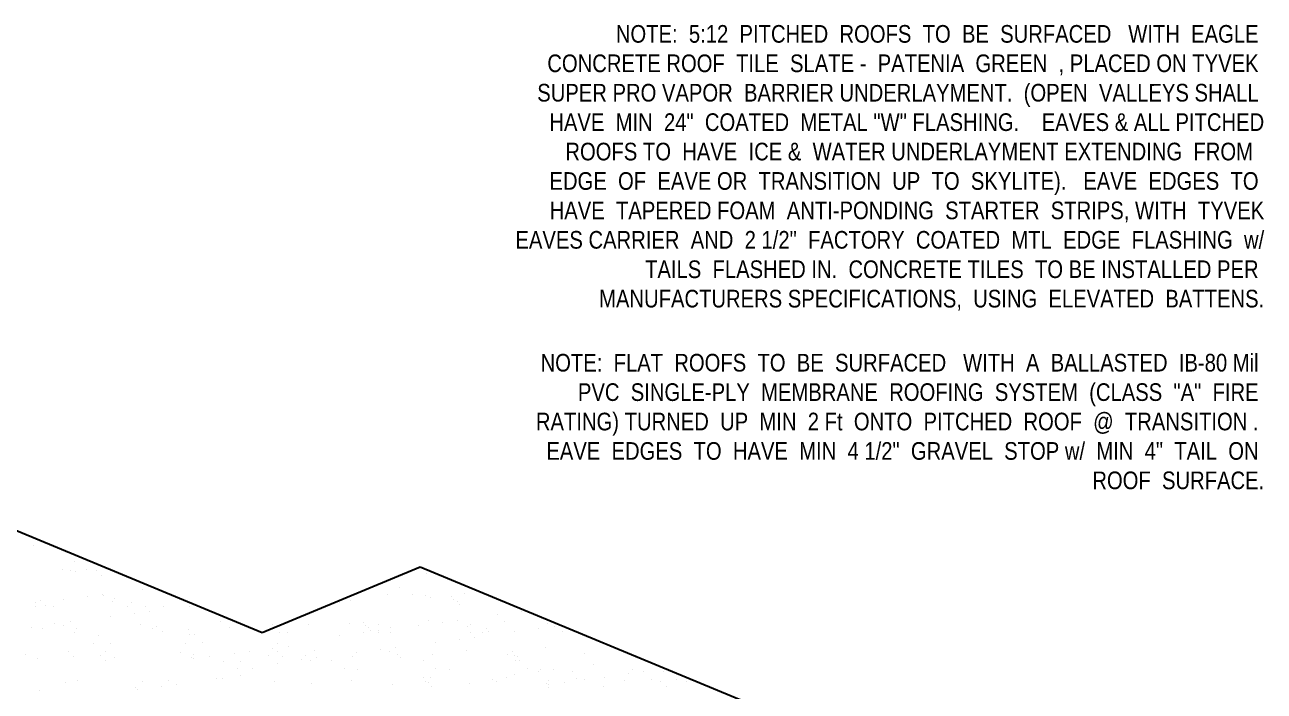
# Model space of a CAD drawing. Header units: inches. Extents: x 279 to 11006, y 233 to 7807.
# Drawn here: x 3592 to 4223, y 7352 to 7692 of the extents above; entities that cross this region are included whole.
import ezdxf

# ---------------------------------------------------------------- set-up
doc = ezdxf.new("R2010")
doc.units = ezdxf.units.IN
doc.header["$MEASUREMENT"] = 0
doc.linetypes.add('HIDDEN', pattern=[0.375, 0.25, -0.125])
doc.layers.add('ROOF LINE', color=7, linetype='Continuous', lineweight=30)
doc.layers.add('ROOFLINE', color=7, linetype='HIDDEN', lineweight=30)
doc.styles.add('ARCHENT', font='technical.ttf', dxfattribs={"height": 6})

msp = doc.modelspace()

# ---------------------------------------------------------------- linework, layer by layer
at = {"layer": 'ROOF LINE'}
for p, q in [((3409.94, 7507.17), (3712.5, 7381.96)), ((3712.5, 7381.96), (3793.16, 7415.33)), ((3793.16, 7415.33), (4009.68, 7325.59))]:
    msp.add_line(p, q, dxfattribs=at)
at = {"layer": 'ROOFLINE', "color": 7, "linetype": 'Continuous', "lineweight": 25, "ltscale": 100}
for p, q in [((3595.97, 7426.31), (3595.97, 7426.31)), ((3616.82, 7418.12), (3616.82, 7418.12)), ((3610.53, 7414.26), (3610.53, 7414.26)), ((3614.66, 7413.71), (3614.66, 7413.71)), ((3617.15, 7412.93), (3617.15, 7412.93)), ((3623.14, 7414.09), (3623.14, 7414.09)), ((3628.1, 7413.31), (3628.1, 7413.31)), ((3796.14, 7412.16), (3796.14, 7412.16)), ((3630.86, 7410.78), (3630.86, 7410.78)), ((3623.48, 7400.25), (3623.48, 7400.25)), ((3631.29, 7401.27), (3631.29, 7401.27)), ((3631.71, 7400.88), (3631.71, 7400.88)), ((3637.43, 7399.21), (3637.43, 7399.21)), ((3651.67, 7403.96), (3651.67, 7403.96)), ((3776.43, 7401.21), (3776.43, 7401.21)), ((3782.72, 7405.07), (3782.72, 7405.07)), ((3789.04, 7401.04), (3789.04, 7401.04)), ((3795.75, 7400.61), (3795.75, 7400.61)), ((3798.24, 7399.83), (3798.24, 7399.83)), ((3809.19, 7400.21), (3809.19, 7400.21)), ((3815.7, 7401.71), (3815.7, 7401.71)), ((3596.92, 7397.41), (3596.92, 7397.41)), ((3597.04, 7395.09), (3597.04, 7395.09)), ((3599.35, 7398.35), (3599.35, 7398.35)), ((3602.12, 7395.82), (3602.12, 7395.82)), ((3606.16, 7395.06), (3606.16, 7395.06)), ((3611.29, 7398.64), (3611.29, 7398.64)), ((3636.18, 7397.91), (3636.18, 7397.91)), ((3643.75, 7395.18), (3643.75, 7395.18)), ((3645.79, 7397.1), (3645.79, 7397.1)), ((3652.87, 7395.15), (3652.87, 7395.15)), ((3662.14, 7395.3), (3662.14, 7395.3)), ((3675.5, 7395.31), (3675.5, 7395.31)), ((3752.2, 7397.26), (3752.2, 7397.26)), ((3757.73, 7398.37), (3757.73, 7398.37)), ((3810.34, 7398.47), (3810.34, 7398.47)), ((3811.95, 7397.67), (3811.95, 7397.67)), ((3813.11, 7395.94), (3813.11, 7395.94)), ((3614.75, 7387.31), (3614.75, 7387.31)), ((3635.12, 7389.99), (3635.12, 7389.99)), ((3647.31, 7391.6), (3647.31, 7391.6)), ((3655.12, 7392.63), (3655.12, 7392.63)), ((3691.26, 7387.32), (3691.26, 7387.32)), ((3764.1, 7387.04), (3764.1, 7387.04)), ((3797.61, 7387.83), (3797.61, 7387.83)), ((3804.58, 7387.14), (3804.58, 7387.14)), ((3812.38, 7388.17), (3812.38, 7388.17)), ((3832.76, 7390.85), (3832.76, 7390.85)), ((3835.98, 7387.65), (3835.98, 7387.65)), ((3844.95, 7392.46), (3844.95, 7392.46)), ((3594.74, 7384.67), (3594.74, 7384.67)), ((3600.7, 7383.93), (3600.7, 7383.93)), ((3606.94, 7386.28), (3606.94, 7386.28)), ((3611.48, 7385.35), (3611.48, 7385.35)), ((3617.05, 7382.14), (3617.05, 7382.14)), ((3618.09, 7384.03), (3618.09, 7384.03)), ((3628.93, 7380.56), (3628.93, 7380.56)), ((3650.74, 7385.86), (3650.74, 7385.86)), ((3656.46, 7383.85), (3656.46, 7383.85)), ((3658.84, 7385.14), (3658.84, 7385.14)), ((3661.61, 7382.61), (3661.61, 7382.61)), ((3675.19, 7383.35), (3675.19, 7383.35)), ((3675.65, 7380.64), (3675.65, 7380.64)), ((3677.95, 7380.81), (3677.95, 7380.81)), ((3695.73, 7384.35), (3695.73, 7384.35)), ((3707.11, 7384.09), (3707.11, 7384.09)), ((3717.83, 7385.87), (3717.83, 7385.87)), ((3721.63, 7382.09), (3721.63, 7382.09)), ((3725.35, 7381.93), (3725.35, 7381.93)), ((3736.24, 7385.81), (3736.24, 7385.81)), ((3752.01, 7380.22), (3752.01, 7380.22)), ((3757.1, 7386.37), (3757.1, 7386.37)), ((3764.2, 7381.82), (3764.2, 7381.82)), ((3765.25, 7385.3), (3765.25, 7385.3)), ((3766.86, 7384.51), (3766.86, 7384.51)), ((3768.02, 7382.77), (3768.02, 7382.77)), ((3771.81, 7386.02), (3771.81, 7386.02)), ((3772.01, 7382.85), (3772.01, 7382.85)), ((3772.06, 7382.02), (3772.06, 7382.02)), ((3778.01, 7384.3), (3778.01, 7384.3)), ((3778.13, 7381.99), (3778.13, 7381.99)), ((3792.38, 7385.53), (3792.38, 7385.53)), ((3817.27, 7384.81), (3817.27, 7384.81)), ((3818.52, 7386.1), (3818.52, 7386.1)), ((3818.77, 7382.1), (3818.77, 7382.1)), ((3824.85, 7382.07), (3824.85, 7382.07)), ((3826.88, 7383.99), (3826.88, 7383.99)), ((3828.04, 7382.26), (3828.04, 7382.26)), ((3841.4, 7382.26), (3841.4, 7382.26)), ((3853.59, 7383.87), (3853.59, 7383.87)), ((3857.79, 7386.27), (3857.79, 7386.27)), ((3861.4, 7384.9), (3861.4, 7384.9)), ((3865.49, 7382.19), (3865.49, 7382.19)), ((3871.56, 7382.16), (3871.56, 7382.16)), ((3626.77, 7376.15), (3626.77, 7376.15)), ((3635.26, 7376.53), (3635.26, 7376.53)), ((3673.48, 7376.24), (3673.48, 7376.24)), ((3681.97, 7376.62), (3681.97, 7376.62)), ((3718.07, 7373.86), (3718.07, 7373.86)), ((3720.2, 7376.33), (3720.2, 7376.33)), ((3725.88, 7374.89), (3725.88, 7374.89)), ((3780.65, 7374.26), (3780.65, 7374.26)), ((3801.02, 7376.95), (3801.02, 7376.95)), ((3813.21, 7378.55), (3813.21, 7378.55)), ((3821.02, 7379.58), (3821.02, 7379.58)), ((3857.16, 7374.27), (3857.16, 7374.27)), ((3592.14, 7370.51), (3592.14, 7370.51)), ((3597.86, 7368.51), (3597.86, 7368.51)), ((3613.75, 7371.97), (3613.75, 7371.97)), ((3616.52, 7369.44), (3616.52, 7369.44)), ((3630.1, 7370.18), (3630.1, 7370.18)), ((3632.66, 7371.98), (3632.66, 7371.98)), ((3632.86, 7367.65), (3632.86, 7367.65)), ((3637.13, 7369.01), (3637.13, 7369.01)), ((3671.03, 7371.79), (3671.03, 7371.79)), ((3676.54, 7368.93), (3676.54, 7368.93)), ((3677.64, 7370.47), (3677.64, 7370.47)), ((3677.69, 7368.55), (3677.69, 7368.55)), ((3685.5, 7369.57), (3685.5, 7369.57)), ((3698.5, 7371.03), (3698.5, 7371.03)), ((3705.87, 7372.26), (3705.87, 7372.26)), ((3716.01, 7370.29), (3716.01, 7370.29)), ((3720.16, 7372.14), (3720.16, 7372.14)), ((3722.93, 7369.6), (3722.93, 7369.6)), ((3732.46, 7367.92), (3732.46, 7367.92)), ((3734.68, 7370.14), (3734.68, 7370.14)), ((3737.44, 7367.6), (3737.44, 7367.6)), ((3739.01, 7372.49), (3739.01, 7372.49)), ((3740.27, 7368.95), (3740.27, 7368.95)), ((3758.67, 7369.46), (3758.67, 7369.46)), ((3760.64, 7371.63), (3760.64, 7371.63)), ((3772.84, 7373.23), (3772.84, 7373.23)), ((3777.38, 7372.31), (3777.38, 7372.31)), ((3781.79, 7370.83), (3781.79, 7370.83)), ((3782.95, 7369.09), (3782.95, 7369.09)), ((3794.83, 7367.51), (3794.83, 7367.51)), ((3799.18, 7370.92), (3799.18, 7370.92)), ((3816.64, 7372.81), (3816.64, 7372.81)), ((3837.56, 7370.74), (3837.56, 7370.74)), ((3839.93, 7372.03), (3839.93, 7372.03)), ((3841.09, 7370.3), (3841.09, 7370.3)), ((3841.55, 7367.6), (3841.55, 7367.6)), ((3842.7, 7369.5), (3842.7, 7369.5)), ((3843.85, 7367.77), (3843.85, 7367.77)), ((3876.82, 7371.24), (3876.82, 7371.24)), ((3902.72, 7368.99), (3902.72, 7368.99)), ((3692.88, 7367.13), (3692.88, 7367.13)), ((3699.89, 7363.63), (3699.89, 7363.63)), ((3701.41, 7367.34), (3701.41, 7367.34)), ((3707.74, 7363.31), (3707.74, 7363.31)), ((3720.27, 7366.31), (3720.27, 7366.31)), ((3748.12, 7367.43), (3748.12, 7367.43)), ((3754.45, 7363.4), (3754.45, 7363.4)), ((3761.15, 7362.96), (3761.15, 7362.96)), ((3801.16, 7363.48), (3801.16, 7363.48)), ((3807.86, 7363.05), (3807.86, 7363.05)), ((3847.87, 7363.57), (3847.87, 7363.57)), ((3853.18, 7361.86), (3853.18, 7361.86)), ((3854.58, 7363.13), (3854.58, 7363.13)), ((3860.99, 7362.89), (3860.99, 7362.89)), ((3870.56, 7361.92), (3870.56, 7361.92)), ((3881.36, 7365.58), (3881.36, 7365.58)), ((3901.29, 7363.22), (3901.29, 7363.22)), ((3906.97, 7361.79), (3906.97, 7361.79)), ((3917.27, 7362), (3917.27, 7362)), ((3612.43, 7356.45), (3612.43, 7356.45)), ((3618.28, 7357.5), (3618.28, 7357.5)), ((3651.69, 7356.95), (3651.69, 7356.95)), ((3664.99, 7357.59), (3664.99, 7357.59)), ((3668.95, 7355.61), (3668.95, 7355.61)), ((3689.33, 7358.29), (3689.33, 7358.29)), ((3692.2, 7358.42), (3692.2, 7358.42)), ((3701.52, 7359.9), (3701.52, 7359.9)), ((3718.78, 7356.97), (3718.78, 7356.97)), ((3737.86, 7355.92), (3737.86, 7355.92)), ((3758.04, 7357.47), (3758.04, 7357.47)), ((3778.95, 7355.4), (3778.95, 7355.4)), ((3794.84, 7358.87), (3794.84, 7358.87)), ((3796, 7357.13), (3796, 7357.13)), ((3797.61, 7356.33), (3797.61, 7356.33)), ((3798.56, 7358.93), (3798.56, 7358.93)), ((3818.22, 7355.9), (3818.22, 7355.9)), ((3830.17, 7357.8), (3830.17, 7357.8)), ((3832.1, 7356.86), (3832.1, 7356.86)), ((3836.93, 7358.75), (3836.93, 7358.75)), ((3840.99, 7360.26), (3840.99, 7360.26)), ((3857.63, 7355.82), (3857.63, 7355.82)), ((3858.73, 7357.36), (3858.73, 7357.36)), ((3858.78, 7355.44), (3858.78, 7355.44)), ((3866.59, 7356.47), (3866.59, 7356.47)), ((3872.61, 7358.32), (3872.61, 7358.32)), ((3876.88, 7357.89), (3876.88, 7357.89)), ((3886.97, 7359.15), (3886.97, 7359.15)), ((3897.1, 7357.18), (3897.1, 7357.18)), ((3899.16, 7360.76), (3899.16, 7360.76)), ((3910.99, 7358.14), (3910.99, 7358.14)), ((3915.77, 7357.03), (3915.77, 7357.03)), ((3923.59, 7357.97), (3923.59, 7357.97)), ((3928.77, 7356.94), (3928.77, 7356.94)), ((3598.87, 7352.26), (3598.87, 7352.26)), ((3647.79, 7353.97), (3647.79, 7353.97)), ((3648.95, 7352.98), (3648.95, 7352.98)), ((3661.15, 7354.58), (3661.15, 7354.58)), ((3798.76, 7354.6), (3798.76, 7354.6)), ((3858.78, 7354.09), (3858.78, 7354.09)), ((3886.75, 7354.19), (3886.75, 7354.19)), ((3918.54, 7354.5), (3918.54, 7354.5))]:
    msp.add_line(p, q, dxfattribs=at)

# ---------------------------------------------------------------- texts
at = {"layer": 'ROOFLINE', "color": 7, "linetype": 'Continuous', "lineweight": 9, "ltscale": 0.75, "char_height": 9, "width": 386, "attachment_point": 9, "rotation": 0.00213, "style": 'ARCHENT'}
for s, insert in [('NOTE:  5:12  PITCHED  ROOFS  TO  BE  SURFACED   WITH  EAGLE  CONCRETE ROOF  TILE  SLATE -  PATENIA  GREEN  , PLACED ON TYVEK  SUPER PRO VAPOR  BARRIER UNDERLAYMENT.  (OPEN  VALLEYS SHALL  HAVE  MIN  24"  COATED  METAL "W" FLASHING.    EAVES & ALL PITCHED ROOFS TO  HAVE  ICE &  WATER UNDERLAYMENT EXTENDING  FROM   EDGE  OF  EAVE OR  TRANSITION  UP  TO  SKYLITE).   EAVE  EDGES  TO  HAVE  TAPERED FOAM  ANTI-PONDING  STARTER  STRIPS, WITH  TYVEK EAVES CARRIER  AND  2 1/2"  FACTORY  COATED  MTL  EDGE  FLASHING  w/ TAILS  FLASHED IN.  CONCRETE TILES  TO BE INSTALLED PER  MANUFACTURERS SPECIFICATIONS,  USING  ELEVATED  BATTENS.  ', (4223.4, 7545.98)), ('NOTE:  FLAT  ROOFS  TO  BE  SURFACED   WITH  A  BALLASTED  IB-80 Mil  PVC  SINGLE-PLY  MEMBRANE  ROOFING  SYSTEM  (CLASS  "A"  FIRE  RATING) TURNED  UP  MIN  2 Ft  ONTO  PITCHED  ROOF  @  TRANSITION .  EAVE  EDGES  TO  HAVE  MIN  4 1/2"  GRAVEL  STOP w/  MIN  4"  TAIL  ON  ROOF  SURFACE.  ', (4223.41, 7454.85))]:
    msp.add_mtext(s, dxfattribs=dict(at, insert=insert))

doc.saveas('drawing.dxf')
